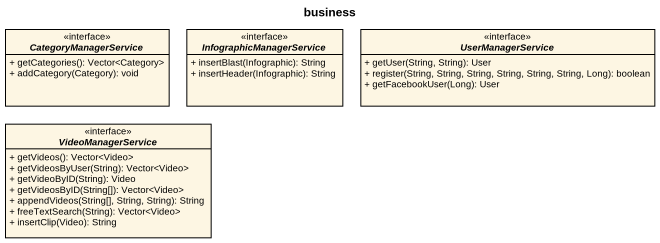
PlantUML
@startuml
title business
hide circle
hide empty members
skinparam classAttributeIconSize 0
interface CategoryManagerService <<interface>> {
  + getCategories(): Vector<Category>
  + addCategory(Category): void
}
interface InfographicManagerService <<interface>> {
  + insertBlast(Infographic): String
  + insertHeader(Infographic): String
}
interface UserManagerService <<interface>> {
  + getUser(String, String): User
  + register(String, String, String, String, String, String, Long): boolean
  + getFacebookUser(Long): User
}
interface VideoManagerService <<interface>> {
  + getVideos(): Vector<Video>
  + getVideosByUser(String): Vector<Video>
  + getVideoByID(String): Video
  + getVideosByID(String[]): Vector<Video>
  + appendVideos(String[], String, String): String
  + freeTextSearch(String): Vector<Video>
  + insertClip(Video): String
}
@enduml
